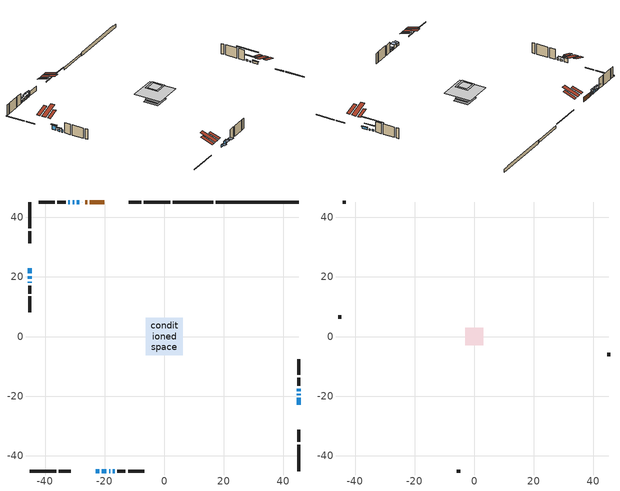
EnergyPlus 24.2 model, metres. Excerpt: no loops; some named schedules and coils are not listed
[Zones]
conditioned space
 floor adiabatic (Floor3 construction): -2.46,-2.46 -2.46,2.46 2.46,2.46 2.46,-2.46 z0.66
 floor adiabatic (AdiabaticFloorConstruction): -6.27,-6.27 -6.27,6.27 6.27,6.27 6.27,-6.27 z3.1
 floor foundation (Slab1 construction): -3.5,-3.46 -3.5,3.46 3.5,3.46 3.5,-3.46 z-1.04
 floor foundation (Slab2 construction): -2.46,-2.46 -2.46,2.46 2.46,2.46 2.46,-2.46 z-0.65
 floor foundation (Slab3 construction): -3,-3 -3,3 3,3 3,-3 z0
 wall outside (RimJoist1 construction): 2.01,45.21 -6.82,45.21 / -45.21,-45.21 -36.39,-45.21 / -45.21,45.21 -45.21,36.39 / 45.21,-45.21 45.21,-36.39 z0.66:0.96
 wall outside (RimJoist2 construction): -7.75,45.21 -11.85,45.21 / -35.46,-45.21 -31.35,-45.21 / -45.21,35.46 -45.21,31.35 / 45.21,-35.46 45.21,-31.35 z0.66:0.96
 wall outside (AdiabaticWallConstruction 1): -20.19,45.21 -25.01,45.21 / -25.93,45.21 -26.58,45.21 z0.66:2.69
 wall outside (AdiabaticWallConstruction): 45.21,-23.01 45.21,-20.62 / -45.21,20.33 -45.21,19.37 z0.66:1.52; -27.51,45.21 -27.64,45.21 z0.66:2.13; -28.56,45.21 -29.33,45.21 z0.66:2.19; -23.01,-45.21 -21.87,-45.21 z0.66:1.68; -20.94,-45.21 -19.49,-45.21 z0.66:2.34; 45.21,-19.7 45.21,-19.26 z0.66:1.2; -45.21,23.01 -45.21,21.26 z0.66:2.64; 45.21,-18.34 45.21,-17.52 z0.66:1.37; -30.26,45.21 -30.79,45.21 / -18.57,-45.21 -18.17,-45.21 / -45.21,18.44 -45.21,18.05 z0.66:1.88; -17.25,-45.21 -16.71,-45.21 / -31.72,45.21 -32.25,45.21 z0.66:1.55
 wall outside (Wall1 construction): -33.18,45.21 -35.92,45.21 / -15.78,-45.21 -13.05,-45.21 / -45.21,17.12 -45.21,14.39 / 45.21,-16.59 45.21,-13.86 z0.66:5.54
 wall outside (Wall2 construction): -36.85,45.21 -42.2,45.21 / -12.12,-45.21 -6.77,-45.21 / -45.21,13.46 -45.21,8.11 / 45.21,-12.93 45.21,-7.58 z0.66:5.54
 wall foundation (FoundationWall1 construction): 17.37,45.21,-1.04 17.37,45.21,0.66 42.43,45.21,0.66 42.43,45.21,0.45 45.21,45.21,0.45 45.21,45.21,-1.04
 wall foundation (FoundationWall2 construction): 16.44,45.21 2.93,45.21 z-0.65:0.43
 window (WindowConstruction): 45.21,-23.01 45.21,-20.62 z0.66:1.52
 window (WindowConstruction 3): -27.51,45.21 -27.64,45.21 z0.66:2.13
 window (WindowConstruction 4): -28.57,45.21 -29.33,45.21 z0.66:2.18
 window (WindowConstruction 5): -23.01,-45.21 -21.87,-45.21 z0.66:1.67
 window (WindowConstruction 6): -20.94,-45.21 -19.49,-45.21 z0.66:2.34
 window (WindowConstruction 7): 45.21,-19.69 45.21,-19.26 z0.66:1.19
 window (WindowConstruction 8): -45.21,23.01 -45.21,21.26 z0.66:2.64
 window (WindowConstruction 13): 45.21,-18.33 45.21,-17.52 z0.66:1.37
 window (WindowConstruction 1): -45.21,20.33 -45.21,19.37 z0.66:1.52
 window (WindowConstruction 9): -30.26,45.21 -30.79,45.21 z0.66:1.88
 window (WindowConstruction 10): -18.56,-45.21 -18.17,-45.21 z0.66:1.88
 window (WindowConstruction 11): -17.25,-45.21 -16.71,-45.21 z0.66:1.55
 window (WindowConstruction 12): -45.21,18.44 -45.21,18.05 z0.66:1.88
 window (WindowConstruction 2): -31.72,45.21 -32.25,45.21 z0.66:1.55
 door (Door): -20.19,45.21 -25.01,45.21 z0.66:2.69
 door (Door 1): -25.93,45.21 -26.58,45.21 z0.66:2.69
 ceiling adiabatic (AdiabaticFloorConstruction): 6.27,-6.27 6.27,6.27 -6.27,6.27 -6.27,-6.27 z3.1
 roof outside (Roof1 construction): -14.24,45.21,5.54 -14.24,39.68,7.38 -12.78,39.68,7.38 -12.78,45.21,5.54; -28.96,-45.21,5.54 -28.96,-39.68,7.38 -30.42,-39.68,7.38 -30.42,-45.21,5.54; -45.21,28.96,5.54 -39.68,28.96,7.38 -39.68,30.42,7.38 -45.21,30.42,5.54; 45.21,-28.96,5.54 39.68,-28.96,7.38 39.68,-30.42,7.38 45.21,-30.42,5.54
 roof outside (Roof4 construction): -19.26,45.21,5.54 -19.26,40.51,7.1 -18.02,40.51,7.1 -18.02,45.21,5.54; -23.94,-45.21,5.54 -23.94,-40.51,7.1 -25.18,-40.51,7.1 -25.18,-45.21,5.54; -45.21,23.94,5.54 -40.51,23.94,7.1 -40.51,25.18,7.1 -45.21,25.18,5.54; 45.21,-23.94,5.54 40.51,-23.94,7.1 40.51,-25.18,7.1 45.21,-25.18,5.54
attic - vented
 floor to conditioned space (Floor1 construction Reversed): -2.25,-2.25 -2.25,2.25 2.25,2.25 2.25,-2.25 z5.54
 floor to conditioned space (Floor2 construction Reversed): -3,-3 -3,3 3,3 3,-3 z5.54
 wall outside (Wall3 construction): -43.13,45.21 -44.28,45.21 / -5.84,-45.21 -4.68,-45.21 / -45.21,7.18 -45.21,6.02 / 45.21,-6.65 45.21,-5.49 z0.66:5.54
 roof outside (Roof2 construction): -17.09,45.21,5.54 -17.09,37.9,7.97 -15.17,37.9,7.97 -15.17,45.21,5.54; -26.11,-45.21,5.54 -26.11,-37.9,7.97 -28.04,-37.9,7.97 -28.04,-45.21,5.54; -45.21,26.11,5.54 -37.9,26.11,7.97 -37.9,28.04,7.97 -45.21,28.04,5.54; 45.21,-26.11,5.54 37.9,-26.11,7.97 37.9,-28.04,7.97 45.21,-28.04,5.54
shading: 45.21,-20.42 45.21,-23.21 45.62,-23.21 45.62,-20.42 z1.72; -28.95,45.21 -26.2,45.21 -26.2,45.62 -28.95,45.62 z3.44; -30.64,45.21 -27.26,45.21 -27.26,45.62 -30.64,45.62 z3.49; -21.57,-45.21 -23.31,-45.21 -23.31,-47.04 -21.57,-47.04 z1.97; -19.19,-45.21 -21.24,-45.21 -21.24,-47.04 -19.19,-47.04 z2.64; 45.21,-17.04 45.21,-21.91 45.62,-21.91 45.62,-17.04 z3.41; -45.21,20.65 -45.21,23.62 -45.62,23.62 -45.62,20.65 z3.25; 45.21,-12.6 45.21,-23.25 45.62,-23.25 45.62,-12.6 z6.29; -45.21,18.46 -45.21,21.24 -45.62,21.24 -45.62,18.46 z2.43; -16.1,-45.21 -17.85,-45.21 -17.85,-47.04 -16.1,-47.04 z2.16; -33.56,45.21 -30.41,45.21 -30.41,45.62 -33.56,45.62 z2.86
[Building]
Building 1: Terrain=Suburbs
[Site:Location]
Quebec Intl AP_QC: Latitude {deg}=46.8; Longitude {deg}=-71.38; Time Zone {hr}=-5; Elevation {m}=74; Keep Site Location Information=Yes
[Site:GroundTemperature:Shallow]
0.0108218, -2.24938, -2.43038, -1.3578, 2.94801, 7.23376, 10.9493, 13.303, 13.5029, 11.5886, 7.96783, 3.81355
[Site:WaterMainsTemperature]
Calculation Method=Schedule; Temperature Schedule=mains temperature schedule
[Material] Roughness=Rough; Thermal Absorptance=0.9
Name | Thickness {m} | Conductivity {W/m-K} | Density {kg/m3} | Specific Heat {J/kg-K} | Solar Absorptance | Visible Absorptance
asphalt or fiberglass shingles | 0.00635 | 0.162714 | 1121.4 | 1465.45 | 0.4 | 0.4
ceiling loosefill ins | 0.0846667 | 0.0480833 | 16.02 | 1046.75 | 0.7 | 0.7
ceiling stud and cavity | 0.1397 | 0.0771013 | 65.682 | 1177.47 | 0.7 | 0.7
ceiling stud and cavity 1 | 0.1397 | 0.0774022 | 65.682 | 1177.47 | 0.7 | 0.7
concrete 4.0 in. | 0.1016 | 1.803125 | 2242.8 | 837.4 | 0.7 | 0.7
concrete 8.0 in. | 0.2032 | 1.803125 | 2242.8 | 837.4 | 0.7 | 0.7
door material | 0.04445 | 0.0451087 | 512.64 | 1214.23 | 0.7 | 0.7
door material 1 | 0.04445 | 0.188738 | 512.64 | 1214.23 | 0.7 | 0.7
exterior vertical ins | 0.00202936 | 0.029427 | 32.04 | 1214.23 | 0.7 | 0.7
exterior vertical ins 1 | 0.00487089 | 0.029427 | 32.04 | 1214.23 | 0.7 | 0.7
floor covering | 0.0127 | 9.015625 | 54.468 | 1339.84 | 0.6 | 0.6
floor covering 1 | 0.0127 | 0.0433444 | 54.468 | 1339.84 | 0.6 | 0.6
floor rigid ins; wall rigid ins | 0.512978 | 0.029427 | 32.04 | 1214.23 | 0.7 | 0.7
floor stud and cavity | 0.0889 | 0.621767 | 50.32683 | 1063.81 | 0.7 | 0.7
floor stud and cavity 1 | 0.1397 | 1.75129 | 37.0049 | 1207.88 | 0.7 | 0.7
furniture material conditioned space 1 | 0.1524 | 0.115458 | 640.8 | 1214.23 | 0.6 | 0.6
gypsum board | 0.0127 | 0.160291 | 801 | 837.4 | 0.6 | 0.6
gypsum board 1 | 0.00254 | 0.160291 | 801 | 837.4 | 0.6 | 0.6
gypsum board 2 | 0.0127 | 0.160291 | 801 | 837.4 | 0.7 | 0.7
osb sheathing 0.75 in. | 0.01905 | 0.115458 | 512.64 | 1214.23 | 0.7 | 0.7
osb sheathing 2.0 in. | 0.0508 | 0.115458 | 512.64 | 1214.23 | 0.7 | 0.7
rim joist stud and cavity | 0.0508 | 0.0451784 | 125.044 | 1163.47 | 0.6 | 0.6
rim joist stud and cavity 1 | 0.0508 | 0.0674728 | 125.044 | 1163.47 | 0.6 | 0.6
roof rigid ins | 0.051816 | 0.029427 | 32.04 | 1214.23 | 0.7 | 0.7
roof stud and cavity | 0.2032 | 0.163275 | 78.34581 | 1123.46 | 0.7 | 0.7
roof stud and cavity 1 | 0.2032 | 0.201825 | 78.34581 | 1123.46 | 0.7 | 0.7
wall stud and cavity | 0.0889 | 0.197822 | 50.32683 | 1063.81 | 0.7 | 0.7
wall stud and cavity 1 | 0.0889 | 0.200175 | 50.32683 | 1063.81 | 0.7 | 0.7
wall stud and cavity 2 | 0.0889 | 6.1454 | 50.32683 | 1063.81 | 0.6 | 0.6
wall stud and cavity 3 | 0.0889 | 0.380278 | 52.3479 | 1209.89 | 0.7 | 0.7
wall stud and cavity 4 | 0.0889 | 0.391764 | 83.0341 | 1211.67 | 0.7 | 0.7
wood siding | 0.00254 | 0.102417 | 544.68 | 1172.36 | 0.4 | 0.4
wood siding 1; wood siding 2; wood siding 3 | 0.0254 | 0.102417 | 544.68 | 1172.36 | 0.7 | 0.7
[WindowMaterial:SimpleGlazingSystem]
Name | U-Factor {W/m2-K} | Solar Heat Gain Coefficient
WindowMaterial | 3.000823 | 0.53
WindowMaterial 1 | 3.308 | 0.47
WindowMaterial 10 | 5.40489 | 0.57
WindowMaterial 2 | 2.992306 | 0.59
WindowMaterial 3 | 3.006501 | 0.28
WindowMaterial 4 | 2.958238 | 0.57
WindowMaterial 5 | 2.93212 | 0.65
WindowMaterial 6 | 2.91963 | 0.69
WindowMaterial 7 | 2.728279 | 0.53
WindowMaterial 8 | 2.98038 | 0.59
WindowMaterial 9 | 2.98152 | 0.61
[Construction]
AdiabaticFloorConstruction: floor stud and cavity 1, floor rigid ins, osb sheathing 0.75 in., floor covering 1
AdiabaticWallConstruction: wood siding 2, wall rigid ins, wall stud and cavity 3, gypsum board
AdiabaticWallConstruction 1: wood siding 3, wall rigid ins, wall stud and cavity 3, gypsum board
Door: door material
Door 1: door material 1
Floor1 construction Reversed: gypsum board, ceiling stud and cavity, ceiling loosefill ins
Floor2 construction Reversed: gypsum board, ceiling stud and cavity 1, ceiling loosefill ins
Floor3 construction: floor stud and cavity, floor covering
FoundationWall1 construction: concrete 8.0 in.
FoundationWall2 construction: concrete 8.0 in., gypsum board 2
furniture construction conditioned space 1: furniture material conditioned space 1
PartitionWallConstruction: gypsum board, wall stud and cavity 4, gypsum board
RimJoist1 construction: wood siding 1, osb sheathing 2.0 in., rim joist stud and cavity
RimJoist2 construction: wood siding 1, osb sheathing 2.0 in., rim joist stud and cavity 1
Roof1 construction: asphalt or fiberglass shingles, osb sheathing 0.75 in., roof stud and cavity, gypsum board
Roof2 construction: asphalt or fiberglass shingles
Roof4 construction: asphalt or fiberglass shingles, roof rigid ins, osb sheathing 0.75 in., roof stud and cavity 1, gypsum board
Slab1 construction; Slab2 construction; Slab3 construction: concrete 4.0 in.
Wall1 construction: wood siding, wall stud and cavity, gypsum board 1
Wall2 construction: wood siding, wall stud and cavity 1, gypsum board 1
Wall3 construction: wood siding, wall stud and cavity 2
WindowConstruction: WindowMaterial
WindowConstruction 1: WindowMaterial 1
WindowConstruction 10; WindowConstruction 11; WindowConstruction 12; WindowConstruction 2: WindowMaterial 2
WindowConstruction 13: WindowMaterial 10
WindowConstruction 3: WindowMaterial 3
WindowConstruction 4: WindowMaterial 4
WindowConstruction 5: WindowMaterial 5
WindowConstruction 6: WindowMaterial 6
WindowConstruction 7: WindowMaterial 7
WindowConstruction 8: WindowMaterial 8
WindowConstruction 9: WindowMaterial 9
[Zone] Multiplier=1; Part of Total Floor Area=Yes
Name | Volume {m3}
attic - vented | 22.2763
conditioned space | 516.6
[Space]
Name | Zone | Volume {m3}
attic - vented 1 | attic - vented | 22.2763
conditioned space 1 | conditioned space | 516.6
[ZoneInfiltration:EffectiveLeakageArea]
infil attic - vented 1: Zone or Space=attic - vented 1; Schedule=Always On Discrete; Effective Air Leakage Area {cm2}=2079.51; Stack Coefficient=0.000508556; Wind Coefficient=1.52366e-05
[ZoneMixing]
whole house fan mix: Zone or Space=attic - vented; Schedule=Always On Continuous; Design Flow Rate Calculation Method=Flow/Zone; Design Flow Rate {m3/s}=0; Source Zone or Space=conditioned space
[SurfaceProperty:ExposedFoundationPerimeter] Exposed Perimeter Calculation Method=TotalExposedPerimeter
Name | Total Exposed Perimeter {m}
Slab1 | 27.84
Slab2 | 13.506
Slab3 | 12.021
[InternalMass] Zone or ZoneList=conditioned space; Space or SpaceList=conditioned space 1
Name | Construction | Surface Area {m2}
furniture mass conditioned space 1 | furniture construction conditioned space 1 | 116.008
partition wall mass | PartitionWallConstruction | 265.8
[Lights]
interior lighting: Zone or ZoneList or Space or SpaceList=conditioned space 1; Schedule=interior lighting schedule; Design Level Calculation Method=LightingLevel; Lighting Level {W}=343.2; Return Air Fraction=0; Fraction Radiant=0.6; Fraction Visible=0.2; Fraction Replaceable=1
[People]
occupants: Zone or ZoneList or Space or SpaceList=conditioned space 1; Number of People Schedule=occupants schedule; Number of People Calculation Method=People; Number of People=3; Fraction Radiant=0.314171; Sensible Heat Fraction=0.56303; Activity Level Schedule=occupants activity schedule; Carbon Dioxide Generation Rate {m3/s-W}=0; Enable ASHRAE 55 Comfort Warnings=No; Mean Radiant Temperature Calculation Type=EnclosureAveraged
[ElectricEquipment] Zone or ZoneList or Space or SpaceList=conditioned space 1; Design Level Calculation Method=EquipmentLevel
Name | Schedule | Design Level {W} | Fraction Latent | Fraction Radiant | Fraction Lost
clothes dryer | clothes dryer schedule | 140.772 | 0.015 | 0.081 | 0.85
clothes washer | clothes washer schedule | 32.1985 | 0.03 | 0.162 | 0.7
cooking range | cooking range schedule | 215.147 | 0.08 | 0.432 | 0.2
dishwasher | dishwasher schedule | 66.8632 | 0.3 | 0.18 | 0.4
fridge | fridge schedule | 72.9452 | 0 | 0.6 | 0
mech vent house fan | mech vent house fan schedule | 0 | 0 | 0 | 1
mech vent house fan cfis | mech vent house fan cfis schedule | 0 | 0 | 0 | 0
mech vent range fan 0 | mech vent range fan 0 schedule | 57 | 0 | 0 | 1
misc plug loads | misc plug loads schedule | 494.7 | 0.045 | 0.513 | 0.1
whole house fan | Always On Discrete | 0 | 0 | 0 | 1
[OtherEquipment] Zone or ZoneList or Space or SpaceList=conditioned space 1; Design Level Calculation Method=EquipmentLevel
Name | Fuel Type | Schedule | Design Level {W} | Fraction Latent | Fraction Radiant | Fraction Lost
clothes dryer 1 | Electricity | clothes dryer schedule | 0 | 0.015 | 0.081 | 0.85
cooking range 1 | Electricity | cooking range schedule | 0 | 0.08 | 0.432 | 0.2
general water use latent | None | general water use schedule | 62.594 | 1 | 0 | 0
general water use sensible | None | general water use schedule | -61.6891 | 0 | 0.6 | 0
mech vent house fan latent load | None | Always On Discrete | 0 | 1 | 0 | 0
mech vent house fan sensible load | None | Always On Discrete | 0 | 0 | 0 | 0
water heater energy adjustment1 | Electricity | Always On Discrete | 0.01 | 0 | 0 | 1
[ZoneInfiltration:DesignFlowRate] Zone or ZoneList or Space or SpaceList=conditioned space 1; Schedule=Always On Discrete; Design Flow Rate Calculation Method=Flow/Zone; Design Flow Rate {m3/s}=0
infil flow; natural vent flow; whole house fan flow
[ZoneControl:Thermostat]
conditioned space Thermostat: Zone or ZoneList=conditioned space; Control Type Schedule=conditioned space Thermostat Schedule; Control 1=conditioned space temperature setpoint; Temperature Difference Between Cutout And Setpoint {deltaC}=0
[ThermostatSetpoint:DualSetpoint]
conditioned space temperature setpoint: Heating Setpoint Temperature Schedule=heating setpoint; Cooling Setpoint Temperature Schedule=cooling setpoint
[AirLoopHVAC:UnitarySystem]
unit heater unitary system: Control Type=Load; Controlling Zone or Thermostat Location=conditioned space; Dehumidification Control Type=None; Availability Schedule=Always On Discrete; Supply Fan=unit heater supply fan; Fan Placement=BlowThrough; Supply Air Fan Operating Mode Schedule=unit heater auto fan schedule; Heating Coil=unit heater htg coil; DX Heating Coil Sizing Ratio=1; Use DOAS DX Cooling Coil=No; Minimum Supply Air Temperature {C}=2; Latent Load Control=SensibleOnlyLoadControl; Cooling Supply Air Flow Rate Method=None; Heating Supply Air Flow Rate Method=SupplyAirFlowRate; Heating Supply Air Flow Rate {m3/s}=1.48003; No Load Supply Air Flow Rate Method=SupplyAirFlowRate; No Load Supply Air Flow Rate {m3/s}=0; No Load Supply Air Flow Rate Control Set To Low Speed=Yes; Maximum Supply Air Temperature {C}=48.8889; Maximum Outdoor Dry-Bulb Temperature for Supplemental Heater Operation {C}=21; Ancillary On-Cycle Electric Power {W}=0; Ancillary Off-Cycle Electric Power {W}=0
[Zone equipment]
conditioned space: unit heater unitary system, electric baseboard
[Foundation:Kiva] Initial Indoor Air Temperature {C}=18; Wall Depth Below Slab {m}=0.2032
Name | Wall Height Above Grade {m} | Custom Block Material Name 1 | Custom Block Depth 1 {m} | Custom Block X Position 1 {m} | Custom Block Z Position 1 {m}
Foundation Kiva 1 | 0.659983 | exterior vertical ins | 1.69999 | 0.2032 | 0
Foundation Kiva 2 | 0.430012 | exterior vertical ins 1 | 1.08 | 0.2159 | 0
Foundation Kiva 3 | 0.1016
[Foundation:Kiva:Settings]
Soil Conductivity {W/m-K}=0.849921; Soil Density {kg/m3}=1842.3; Soil Specific Heat {J/kg-K}=418.7; Ground Solar Absorptivity=0.9; Ground Thermal Absorptivity=0.9; Ground Surface Roughness {m}=0.03; Far-Field Width {m}=40; Deep-Ground Boundary Condition=ZeroFlux; Deep-Ground Depth {m}=40; Minimum Cell Dimension {m}=0.2; Maximum Cell Growth Coefficient=3; Simulation Timestep=Timestep
[Exterior:Lights]
exterior lighting: Schedule=exterior lighting schedule; Design Level {W}=75.6
[EnergyManagementSystem:Sensor] Output:Variable or Output:Meter Index Key=conditioned space
Name | Output:Variable or Output:Meter
conditioned_space_clg_unmet_s | Zone Cooling Setpoint Not Met Time
conditioned_space_htg_unmet_s | Zone Heating Setpoint Not Met Time
fridge_tin_s; tin_s; tin_s_1 | Zone Mean Air Temperature
tout_s | Zone Outdoor Air Drybulb Temperature
win_s | Zone Air Humidity Ratio
[Schedule:Constant]
Name | Hourly Value
Always On Continuous; mech vent house fan schedule; mech vent house fan cfis schedule; Always On Discrete | 1
occupants activity schedule | 117.228
fridge schedule; unit heater auto fan schedule | 0
[Schedule:Week:Daily]
interior lighting schedule Week Rule - Jan1-Jan27: interior lighting schedule day, interior lighting schedule day, interior lighting schedule day, interior lighting schedule day, interior lighting schedule day, interior lighting schedule day, interior lighting schedule day, interior lighting schedule default day, interior lighting schedule default day, interior lighting schedule default day, interior lighting schedule default day, interior lighting schedule default day
interior lighting schedule Week Rule - Jan28-Feb3: interior lighting schedule day, interior lighting schedule day, interior lighting schedule day, interior lighting schedule day, interior lighting schedule day 1, interior lighting schedule day 1, interior lighting schedule day 1, interior lighting schedule default day, interior lighting schedule default day, interior lighting schedule default day, interior lighting schedule default day, interior lighting schedule default day
interior lighting schedule Week Rule - Feb4-Feb24: interior lighting schedule day 1, interior lighting schedule day 1, interior lighting schedule day 1, interior lighting schedule day 1, interior lighting schedule day 1, interior lighting schedule day 1, interior lighting schedule day 1, interior lighting schedule default day, interior lighting schedule default day, interior lighting schedule default day, interior lighting schedule default day, interior lighting schedule default day
interior lighting schedule Week Rule - Feb25-Mar3: interior lighting schedule day 1, interior lighting schedule day 1, interior lighting schedule day 1, interior lighting schedule day 1, interior lighting schedule day 2, interior lighting schedule day 2, interior lighting schedule day 2, interior lighting schedule default day, interior lighting schedule default day, interior lighting schedule default day, interior lighting schedule default day, interior lighting schedule default day
interior lighting schedule Week Rule - Mar4-Mar31: interior lighting schedule day 2, interior lighting schedule day 2, interior lighting schedule day 2, interior lighting schedule day 2, interior lighting schedule day 2, interior lighting schedule day 2, interior lighting schedule day 2, interior lighting schedule default day, interior lighting schedule default day, interior lighting schedule default day, interior lighting schedule default day, interior lighting schedule default day
interior lighting schedule Week Rule - Apr1-Apr28: interior lighting schedule day 3, interior lighting schedule day 3, interior lighting schedule day 3, interior lighting schedule day 3, interior lighting schedule day 3, interior lighting schedule day 3, interior lighting schedule day 3, interior lighting schedule default day, interior lighting schedule default day, interior lighting schedule default day, interior lighting schedule default day, interior lighting schedule default day
interior lighting schedule Week Rule - Apr29-May5: interior lighting schedule day 3, interior lighting schedule day 3, interior lighting schedule day 4, interior lighting schedule day 4, interior lighting schedule day 4, interior lighting schedule day 4, interior lighting schedule day 4, interior lighting schedule default day, interior lighting schedule default day, interior lighting schedule default day, interior lighting schedule default day, interior lighting schedule default day
interior lighting schedule Week Rule - May6-May26: interior lighting schedule day 4, interior lighting schedule day 4, interior lighting schedule day 4, interior lighting schedule day 4, interior lighting schedule day 4, interior lighting schedule day 4, interior lighting schedule day 4, interior lighting schedule default day, interior lighting schedule default day, interior lighting schedule default day, interior lighting schedule default day, interior lighting schedule default day
interior lighting schedule Week Rule - May27-Jun2: interior lighting schedule day 4, interior lighting schedule day 4, interior lighting schedule day 4, interior lighting schedule day 4, interior lighting schedule day 4, interior lighting schedule day 5, interior lighting schedule day 5, interior lighting schedule default day, interior lighting schedule default day, interior lighting schedule default day, interior lighting schedule default day, interior lighting schedule default day
interior lighting schedule Week Rule - Jun3-Jun30: interior lighting schedule day 5, interior lighting schedule day 5, interior lighting schedule day 5, interior lighting schedule day 5, interior lighting schedule day 5, interior lighting schedule day 5, interior lighting schedule day 5, interior lighting schedule default day, interior lighting schedule default day, interior lighting schedule default day, interior lighting schedule default day, interior lighting schedule default day
interior lighting schedule Week Rule - Jul1-Jul28: interior lighting schedule day 6, interior lighting schedule day 6, interior lighting schedule day 6, interior lighting schedule day 6, interior lighting schedule day 6, interior lighting schedule day 6, interior lighting schedule day 6, interior lighting schedule default day, interior lighting schedule default day, interior lighting schedule default day, interior lighting schedule default day, interior lighting schedule default day
interior lighting schedule Week Rule - Jul29-Aug4: interior lighting schedule day 6, interior lighting schedule day 6, interior lighting schedule day 6, interior lighting schedule day 7, interior lighting schedule day 7, interior lighting schedule day 7, interior lighting schedule day 7, interior lighting schedule default day, interior lighting schedule default day, interior lighting schedule default day, interior lighting schedule default day, interior lighting schedule default day
interior lighting schedule Week Rule - Aug5-Aug25: interior lighting schedule day 7, interior lighting schedule day 7, interior lighting schedule day 7, interior lighting schedule day 7, interior lighting schedule day 7, interior lighting schedule day 7, interior lighting schedule day 7, interior lighting schedule default day, interior lighting schedule default day, interior lighting schedule default day, interior lighting schedule default day, interior lighting schedule default day
interior lighting schedule Week Rule - Aug26-Sep1: interior lighting schedule day 7, interior lighting schedule day 7, interior lighting schedule day 7, interior lighting schedule day 7, interior lighting schedule day 7, interior lighting schedule day 7, interior lighting schedule day 8, interior lighting schedule default day, interior lighting schedule default day, interior lighting schedule default day, interior lighting schedule default day, interior lighting schedule default day
interior lighting schedule Week Rule - Sep2-Sep29: interior lighting schedule day 8, interior lighting schedule day 8, interior lighting schedule day 8, interior lighting schedule day 8, interior lighting schedule day 8, interior lighting schedule day 8, interior lighting schedule day 8, interior lighting schedule default day, interior lighting schedule default day, interior lighting schedule default day, interior lighting schedule default day, interior lighting schedule default day
interior lighting schedule Week Rule - Sep30-Oct6: interior lighting schedule day 8, interior lighting schedule day 9, interior lighting schedule day 9, interior lighting schedule day 9, interior lighting schedule day 9, interior lighting schedule day 9, interior lighting schedule day 9, interior lighting schedule default day, interior lighting schedule default day, interior lighting schedule default day, interior lighting schedule default day, interior lighting schedule default day
interior lighting schedule Week Rule - Oct7-Oct27: interior lighting schedule day 9, interior lighting schedule day 9, interior lighting schedule day 9, interior lighting schedule day 9, interior lighting schedule day 9, interior lighting schedule day 9, interior lighting schedule day 9, interior lighting schedule default day, interior lighting schedule default day, interior lighting schedule default day, interior lighting schedule default day, interior lighting schedule default day
interior lighting schedule Week Rule - Oct28-Nov3: interior lighting schedule day 9, interior lighting schedule day 9, interior lighting schedule day 9, interior lighting schedule day 9, interior lighting schedule day 10, interior lighting schedule day 10, interior lighting schedule day 10, interior lighting schedule default day, interior lighting schedule default day, interior lighting schedule default day, interior lighting schedule default day, interior lighting schedule default day
interior lighting schedule Week Rule - Nov4-Nov24: interior lighting schedule day 10, interior lighting schedule day 10, interior lighting schedule day 10, interior lighting schedule day 10, interior lighting schedule day 10, interior lighting schedule day 10, interior lighting schedule day 10, interior lighting schedule default day, interior lighting schedule default day, interior lighting schedule default day, interior lighting schedule default day, interior lighting schedule default day
interior lighting schedule Week Rule - Nov25-Dec1: interior lighting schedule day 10, interior lighting schedule day 10, interior lighting schedule day 10, interior lighting schedule day 10, interior lighting schedule day 10, interior lighting schedule day 10, interior lighting schedule day 11, interior lighting schedule default day, interior lighting schedule default day, interior lighting schedule default day, interior lighting schedule default day, interior lighting schedule default day
interior lighting schedule Week Rule - Dec2-Dec31: interior lighting schedule day 11, interior lighting schedule day 11, interior lighting schedule day 11, interior lighting schedule day 11, interior lighting schedule day 11, interior lighting schedule day 11, interior lighting schedule day 11, interior lighting schedule default day, interior lighting schedule default day, interior lighting schedule default day, interior lighting schedule default day, interior lighting schedule default day
occupants schedule Week Rule - Jan1-Dec31: occupants schedule day, occupants schedule day, occupants schedule day, occupants schedule day, occupants schedule day, occupants schedule day, occupants schedule day, occupants schedule default day, occupants schedule default day, occupants schedule default day, occupants schedule default day, occupants schedule default day
clothes dryer schedule Week Rule - Jan1-Dec31: clothes dryer schedule day, clothes dryer schedule day, clothes dryer schedule day, clothes dryer schedule day, clothes dryer schedule day, clothes dryer schedule day, clothes dryer schedule day, clothes dryer schedule default day, clothes dryer schedule default day, clothes dryer schedule default day, clothes dryer schedule default day, clothes dryer schedule default day
clothes washer schedule Week Rule - Jan1-Dec31: clothes washer schedule day, clothes washer schedule day, clothes washer schedule day, clothes washer schedule day, clothes washer schedule day, clothes washer schedule day, clothes washer schedule day, clothes washer schedule default day, clothes washer schedule default day, clothes washer schedule default day, clothes washer schedule default day, clothes washer schedule default day
cooking range schedule Week Rule - Jan1-Dec31: cooking range schedule day, cooking range schedule day, cooking range schedule day, cooking range schedule day, cooking range schedule day, cooking range schedule day, cooking range schedule day, cooking range schedule default day, cooking range schedule default day, cooking range schedule default day, cooking range schedule default day, cooking range schedule default day
dishwasher schedule Week Rule - Jan1-Dec31: dishwasher schedule day, dishwasher schedule day, dishwasher schedule day, dishwasher schedule day, dishwasher schedule day, dishwasher schedule day, dishwasher schedule day, dishwasher schedule default day, dishwasher schedule default day, dishwasher schedule default day, dishwasher schedule default day, dishwasher schedule default day
mech vent range fan 0 schedule Week Rule - Jan1-Dec31: mech vent range fan 0 schedule day, mech vent range fan 0 schedule day, mech vent range fan 0 schedule day, mech vent range fan 0 schedule day, mech vent range fan 0 schedule day, mech vent range fan 0 schedule day, mech vent range fan 0 schedule day, mech vent range fan 0 schedule default day, mech vent range fan 0 schedule default day, mech vent range fan 0 schedule default day, mech vent range fan 0 schedule default day, mech vent range fan 0 schedule default day
misc plug loads schedule Week Rule - Jan1-Dec31: misc plug loads schedule day, misc plug loads schedule day, misc plug loads schedule day, misc plug loads schedule day, misc plug loads schedule day, misc plug loads schedule day, misc plug loads schedule day, misc plug loads schedule default day, misc plug loads schedule default day, misc plug loads schedule default day, misc plug loads schedule default day, misc plug loads schedule default day
general water use schedule Week Rule - Jan1-Dec31: general water use schedule day, general water use schedule day, general water use schedule day, general water use schedule day, general water use schedule day, general water use schedule day, general water use schedule day, general water use schedule default day, general water use schedule default day, general water use schedule default day, general water use schedule default day, general water use schedule default day
exterior lighting schedule Week Rule - Jan1-Jan27: exterior lighting schedule day, exterior lighting schedule day, exterior lighting schedule day, exterior lighting schedule day, exterior lighting schedule day, exterior lighting schedule day, exterior lighting schedule day, exterior lighting schedule default day, exterior lighting schedule default day, exterior lighting schedule default day, exterior lighting schedule default day, exterior lighting schedule default day
exterior lighting schedule Week Rule - Jan28-Feb3: exterior lighting schedule day, exterior lighting schedule day, exterior lighting schedule day, exterior lighting schedule day, exterior lighting schedule day 1, exterior lighting schedule day 1, exterior lighting schedule day 1, exterior lighting schedule default day, exterior lighting schedule default day, exterior lighting schedule default day, exterior lighting schedule default day, exterior lighting schedule default day
exterior lighting schedule Week Rule - Feb4-Feb24: exterior lighting schedule day 1, exterior lighting schedule day 1, exterior lighting schedule day 1, exterior lighting schedule day 1, exterior lighting schedule day 1, exterior lighting schedule day 1, exterior lighting schedule day 1, exterior lighting schedule default day, exterior lighting schedule default day, exterior lighting schedule default day, exterior lighting schedule default day, exterior lighting schedule default day
exterior lighting schedule Week Rule - Feb25-Mar3: exterior lighting schedule day 1, exterior lighting schedule day 1, exterior lighting schedule day 1, exterior lighting schedule day 1, exterior lighting schedule day 2, exterior lighting schedule day 2, exterior lighting schedule day 2, exterior lighting schedule default day, exterior lighting schedule default day, exterior lighting schedule default day, exterior lighting schedule default day, exterior lighting schedule default day
exterior lighting schedule Week Rule - Mar4-Mar31: exterior lighting schedule day 2, exterior lighting schedule day 2, exterior lighting schedule day 2, exterior lighting schedule day 2, exterior lighting schedule day 2, exterior lighting schedule day 2, exterior lighting schedule day 2, exterior lighting schedule default day, exterior lighting schedule default day, exterior lighting schedule default day, exterior lighting schedule default day, exterior lighting schedule default day
exterior lighting schedule Week Rule - Apr1-Apr28: exterior lighting schedule day 3, exterior lighting schedule day 3, exterior lighting schedule day 3, exterior lighting schedule day 3, exterior lighting schedule day 3, exterior lighting schedule day 3, exterior lighting schedule day 3, exterior lighting schedule default day, exterior lighting schedule default day, exterior lighting schedule default day, exterior lighting schedule default day, exterior lighting schedule default day
[Schedule:Year]
interior lighting schedule: interior lighting schedule Week Rule - Jan1-Jan27, 1, 1, 1, 27, interior lighting schedule Week Rule - Jan28-Feb3, 1, 28, 2, 3, interior lighting schedule Week Rule - Feb4-Feb24, 2, 4, 2, 24, interior lighting schedule Week Rule - Feb25-Mar3, 2, 25, 3, 3, interior lighting schedule Week Rule - Mar4-Mar31, 3, 4, 3, 31, interior lighting schedule Week Rule - Apr1-Apr28, 4, 1, 4, 28, interior lighting schedule Week Rule - Apr29-May5, 4, 29, 5, 5, interior lighting schedule Week Rule - May6-May26, 5, 6, 5, 26, interior lighting schedule Week Rule - May27-Jun2, 5, 27, 6, 2, interior lighting schedule Week Rule - Jun3-Jun30, 6, 3, 6, 30, interior lighting schedule Week Rule - Jul1-Jul28, 7, 1, 7, 28, interior lighting schedule Week Rule - Jul29-Aug4, 7, 29, 8, 4, interior lighting schedule Week Rule - Aug5-Aug25, 8, 5, 8, 25, interior lighting schedule Week Rule - Aug26-Sep1, 8, 26, 9, 1, interior lighting schedule Week Rule - Sep2-Sep29, 9, 2, 9, 29, interior lighting schedule Week Rule - Sep30-Oct6, 9, 30, 10, 6, interior lighting schedule Week Rule - Oct7-Oct27, 10, 7, 10, 27, interior lighting schedule Week Rule - Oct28-Nov3, 10, 28, 11, 3, interior lighting schedule Week Rule - Nov4-Nov24, 11, 4, 11, 24, interior lighting schedule Week Rule - Nov25-Dec1, 11, 25, 12, 1, interior lighting schedule Week Rule - Dec2-Dec31, 12, 2, 12, 31
occupants schedule: occupants schedule Week Rule - Jan1-Dec31, 1, 1, 12, 31
clothes dryer schedule: clothes dryer schedule Week Rule - Jan1-Dec31, 1, 1, 12, 31
clothes washer schedule: clothes washer schedule Week Rule - Jan1-Dec31, 1, 1, 12, 31
cooking range schedule: cooking range schedule Week Rule - Jan1-Dec31, 1, 1, 12, 31
dishwasher schedule: dishwasher schedule Week Rule - Jan1-Dec31, 1, 1, 12, 31
mech vent range fan 0 schedule: mech vent range fan 0 schedule Week Rule - Jan1-Dec31, 1, 1, 12, 31
misc plug loads schedule: misc plug loads schedule Week Rule - Jan1-Dec31, 1, 1, 12, 31
general water use schedule: general water use schedule Week Rule - Jan1-Dec31, 1, 1, 12, 31
exterior lighting schedule: exterior lighting schedule Week Rule - Jan1-Jan27, 1, 1, 1, 27, exterior lighting schedule Week Rule - Jan28-Feb3, 1, 28, 2, 3, exterior lighting schedule Week Rule - Feb4-Feb24, 2, 4, 2, 24, exterior lighting schedule Week Rule - Feb25-Mar3, 2, 25, 3, 3, exterior lighting schedule Week Rule - Mar4-Mar31, 3, 4, 3, 31, exterior lighting schedule Week Rule - Apr1-Apr28, 4, 1, 4, 28, exterior lighting schedule Week Rule - Apr29-May5, 4, 29, 5, 5, exterior lighting schedule Week Rule - May6-May26, 5, 6, 5, 26, exterior lighting schedule Week Rule - May27-Jun2, 5, 27, 6, 2, exterior lighting schedule Week Rule - Jun3-Jun30, 6, 3, 6, 30, exterior lighting schedule Week Rule - Jul1-Jul28, 7, 1, 7, 28, exterior lighting schedule Week Rule - Jul29-Aug4, 7, 29, 8, 4, exterior lighting schedule Week Rule - Aug5-Aug25, 8, 5, 8, 25, exterior lighting schedule Week Rule - Aug26-Sep1, 8, 26, 9, 1, exterior lighting schedule Week Rule - Sep2-Sep29, 9, 2, 9, 29, exterior lighting schedule Week Rule - Sep30-Oct6, 9, 30, 10, 6, exterior lighting schedule Week Rule - Oct7-Oct27, 10, 7, 10, 27, exterior lighting schedule Week Rule - Oct28-Nov3, 10, 28, 11, 3, exterior lighting schedule Week Rule - Nov4-Nov24, 11, 4, 11, 24, exterior lighting schedule Week Rule - Nov25-Dec1, 11, 25, 12, 1, exterior lighting schedule Week Rule - Dec2-Dec31, 12, 2, 12, 31
[Schedule:Compact]
conditioned space Thermostat Schedule: Through: 12/31, For: AllDays, Until: 24:00, 4
mains temperature schedule: Through: 01/01, For: AllDays, Until: 24:00, 5.175, Through: 01/02, For: AllDays, Until: 24:00, 5.10167, Through: 01/03, For: AllDays, Until: 24:00, 5.02889, Through: 01/04, For: AllDays, Until: 24:00, 4.95778, Through: 01/05, For: AllDays, Until: 24:00, 4.88778, Through: 01/06, For: AllDays, Until: 24:00, 4.81833, Through: 01/07, For: AllDays, Until: 24:00, 4.75056, Through: 01/08, For: AllDays, Until: 24:00, 4.68389, Through: 01/09, For: AllDays, Until: 24:00, 4.61833, Through: 01/10, For: AllDays, Until: 24:00, 4.55389, Through: 01/11, For: AllDays, Until: 24:00, 4.49056, Through: 01/12, For: AllDays, Until: 24:00, 4.42889, Through: 01/13, For: AllDays, Until: 24:00, 4.36778, Through: 01/14, For: AllDays, Until: 24:00, 4.30889, Through: 01/15, For: AllDays, Until: 24:00, 4.25056, Through: 01/16, For: AllDays, Until: 24:00, 4.19389, Through: 01/17, For: AllDays, Until: 24:00, 4.13833, Through: 01/18, For: AllDays, Until: 24:00, 4.08444, Through: 01/19, For: AllDays, Until: 24:00, 4.03167, Through: 01/20, For: AllDays, Until: 24:00, 3.98056, Through: 01/21, For: AllDays, Until: 24:00, 3.93056, Through: 01/22, For: AllDays, Until: 24:00, 3.88222, Through: 01/23, For: AllDays, Until: 24:00, 3.835, Through: 01/24, For: AllDays, Until: 24:00, 3.78944, Through: 01/25, For: AllDays, Until: 24:00, 3.74556, Through: 01/26, For: AllDays, Until: 24:00, 3.70278, Through: 01/27, For: AllDays, Until: 24:00, 3.66167, Through: 01/28, For: AllDays, Until: 24:00, 3.62167, Through: 01/29, For: AllDays, Until: 24:00, 3.58389, Through: 01/30, For: AllDays, Until: 24:00, 3.54722, Through: 01/31, For: AllDays, Until: 24:00, 3.51167, Through: 02/01, For: AllDays, Until: 24:00, 3.47833, Through: 02/02, For: AllDays, Until: 24:00, 3.44611, Through: 02/03, For: AllDays, Until: 24:00, 3.41556, Through: 02/04, For: AllDays, Until: 24:00, 3.38667, Through: 02/05, For: AllDays, Until: 24:00, 3.35944, Through: 02/06, For: AllDays, Until: 24:00, 3.33389, Through: 02/07, For: AllDays, Until: 24:00, 3.30944, Through: 02/08, For: AllDays, Until: 24:00, 3.28667, Through: 02/09, For: AllDays, Until: 24:00, 3.26611, Through: 02/10, For: AllDays, Until: 24:00, 3.24667, Through: 02/11, For: AllDays, Until: 24:00, 3.22889, Through: 02/12, For: AllDays, Until: 24:00, 3.21278, Through: 02/13, For: AllDays, Until: 24:00, 3.19833, Through: 02/14, For: AllDays, Until: 24:00, 3.18556, Through: 02/15, For: AllDays, Until: 24:00, 3.17389, Through: 02/16, For: AllDays, Until: 24:00, 3.16444, Through: 02/17, For: AllDays, Until: 24:00, 3.15667, Through: 02/18, For: AllDays, Until: 24:00, 3.15056, Through: 02/19, For: AllDays, Until: 24:00, 3.14556, Through: 02/20, For: AllDays, Until: 24:00, 3.14278, Through: 02/21, For: AllDays, Until: 24:00, 3.14111, Through: 02/22, For: AllDays, Until: 24:00, 3.14167, Through: 02/23, For: AllDays, Until: 24:00, 3.14333, Through: 02/24, For: AllDays, Until: 24:00, 3.14722, Through: 02/25, For: AllDays, Until: 24:00, 3.15222, Through: 02/26, For: AllDays, Until: 24:00, 3.15944, Through: 02/27, For: AllDays, Until: 24:00, 3.16778, Through: 02/28, For: AllDays, Until: 24:00, 3.17778, Through: 03/01, For: AllDays, Until: 24:00, 3.18944, Through: 03/02, For: AllDays, Until: 24:00, 3.20333, Through: 03/03, For: AllDays, Until: 24:00, 3.21833, Through: 03/04, For: AllDays, Until: 24:00, 3.235, Through: 03/05, For: AllDays, Until: 24:00, 3.25333, Through: 03/06, For: AllDays, Until: 24:00, 3.27333, Through: 03/07, For: AllDays, Until: 24:00, 3.29444, Through: 03/08, For: AllDays, Until: 24:00, 3.31778, Through: 03/09, For: AllDays, Until: 24:00, 3.34222, Through: 03/10, For: AllDays, Until: 24:00, 3.36889, Through: 03/11, For: AllDays, Until: 24:00, 3.39667, Through: 03/12, For: AllDays, Until: 24:00, 3.42611, Through: 03/13, For: AllDays, Until: 24:00, 3.45722, Through: 03/14, For: AllDays, Until: 24:00, 3.49, Through: 03/15, For: AllDays, Until: 24:00, 3.52389, Through: 03/16, For: AllDays, Until: 24:00, 3.55944, Through: 03/17, For: AllDays, Until: 24:00, 3.59667, Through: 03/18, For: AllDays, Until: 24:00, 3.63556, Through: 03/19, For: AllDays, Until: 24:00, 3.67556, Through: 03/20, For: AllDays, Until: 24:00, 3.71722, Through: 03/21, For: AllDays, Until: 24:00, 3.76056, Through: 03/22, For: AllDays, Until: 24:00, 3.80556, Through: 03/23, For: AllDays, Until: 24:00, 3.85111, Through: 03/24, For: AllDays, Until: 24:00, 3.89889, Through: 03/25, For: AllDays, Until: 24:00, 3.94778, Through: 03/26, For: AllDays, Until: 24:00, 3.99833, Through: 03/27, For: AllDays, Until: 24:00, 4.05, Through: 03/28, For: AllDays, Until: 24:00, 4.10333, Through: 03/29, For: AllDays, Until: 24:00, 4.15778, Through: 03/30, For: AllDays, Until: 24:00, 4.21333, Through: 03/31, For: AllDays, Until: 24:00, 4.27056, Through: 04/01, For: AllDays, Until: 24:00, 4.32944, Through: 04/02, For: AllDays, Until: 24:00, 4.38889, Through: 04/03, For: AllDays, Until: 24:00, 4.45, Through: 04/04, For: AllDays, Until: 24:00, 4.51222, Through: 04/05, For: AllDays, Until: 24:00, 4.57611, Through: 04/06, For: AllDays, Until: 24:00, 4.64056, Through: 04/07, For: AllDays, Until: 24:00, 4.70667, Through: 04/08, For: AllDays, Until: 24:00, 4.77389, Through: 04/09, For: AllDays, Until: 24:00, 4.84222, Through: 04/10, For: AllDays, Until: 24:00, 4.91167, Through: 04/11, For: AllDays, Until: 24:00, 4.98278, Through: 04/12, For: AllDays, Until: 24:00, 5.05444, Through: 04/13, For: AllDays, Until: 24:00, 5.12722, Through: 04/14, For: AllDays, Until: 24:00, 5.20111, Through: 04/15, For: AllDays, Until: 24:00, 5.27611, Through: 04/16, For: AllDays, Until: 24:00, 5.35167, Through: 04/17, For: AllDays, Until: 24:00, 5.42889, Through: 04/18, For: AllDays, Until: 24:00, 5.50667, Through: 04/19, For: AllDays, Until: 24:00, 5.58556, Through: 04/20, For: AllDays, Until: 24:00, 5.665, Through: 04/21, For: AllDays, Until: 24:00, 5.74611, Through: 04/22, For: AllDays, Until: 24:00, 5.82722, Through: 04/23, For: AllDays, Until: 24:00, 5.91, Through: 04/24, For: AllDays, Until: 24:00, 5.99278, Through: 04/25, For: AllDays, Until: 24:00, 6.07722, Through: 04/26, For: AllDays, Until: 24:00, 6.16167, Through: 04/27, For: AllDays, Until: 24:00, 6.24722, Through: 04/28, For: AllDays, Until: 24:00, 6.33389, Through: 04/29, For: AllDays, Until: 24:00, 6.42056, Through: 04/30, For: AllDays, Until: 24:00, 6.50833, Through: 05/01, For: AllDays, Until: 24:00, 6.59667, Through: 05/02, For: AllDays, Until: 24:00, 6.68556, Through: 05/03, For: AllDays, Until: 24:00, 6.775, Through: 05/04, For: AllDays, Until: 24:00, 6.86556, Through: 05/05, For: AllDays, Until: 24:00, 6.95611, Through: 05/06, For: AllDays, Until: 24:00, 7.04722, Through: 05/07, For: AllDays, Until: 24:00, 7.13889, Through: 05/08, For: AllDays, Until: 24:00, 7.23111, Through: 05/09, For: AllDays, Until: 24:00, 7.32333, Through: 05/10, For: AllDays, Until: 24:00, 7.41667, Through: 05/11, For: AllDays, Until: 24:00, 7.51, Through: 05/12, For: AllDays, Until: 24:00, 7.60389, Through: 05/13, For: AllDays, Until: 24:00, 7.69778, Through: 05/14, For: AllDays, Until: 24:00, 7.79222, Through: 05/15, For: AllDays, Until: 24:00, 7.88667, Through: 05/16, For: AllDays, Until: 24:00, 7.98167, Through: 05/17, For: AllDays, Until: 24:00, 8.07667, Through: 05/18, For: AllDays, Until: 24:00, 8.17167, Through: 05/19, For: AllDays, Until: 24:00, 8.26722, Through: 05/20, For: AllDays, Until: 24:00, 8.36278, Through: 05/21, For: AllDays, Until: 24:00, 8.45833, Through: 05/22, For: AllDays, Until: 24:00, 8.55444, Through: 05/23, For: AllDays, Until: 24:00, 8.65, Through: 05/24, For: AllDays, Until: 24:00, 8.74611, Through: 05/25, For: AllDays, Until: 24:00, 8.84167, Through: 05/26, For: AllDays, Until: 24:00, 8.93722, Through: 05/27, For: AllDays, Until: 24:00, 9.03333, Through: 05/28, For: AllDays, Until: 24:00, 9.12889, Through: 05/29, For: AllDays, Until: 24:00, 9.22389, Through: 05/30, For: AllDays, Until: 24:00, 9.31944, Through: 05/31, For: AllDays, Until: 24:00, 9.41444, Through: 06/01, For: AllDays, Until: 24:00, 9.50944, Through: 06/02, For: AllDays, Until: 24:00, 9.60389, Through: 06/03, For: AllDays, Until: 24:00, 9.69833, Through: 06/04, For: AllDays, Until: 24:00, 9.79278, Through: 06/05, For: AllDays, Until: 24:00, 9.88667, Through: 06/06, For: AllDays, Until: 24:00, 9.98, Through: 06/07, For: AllDays, Until: 24:00, 10.0728, Through: 06/08, For: AllDays, Until: 24:00, 10.1656, Through: 06/09, For: AllDays, Until: 24:00, 10.2578, Through: 06/10, For: AllDays, Until: 24:00, 10.3494, Through: 06/11, For: AllDays, Until: 24:00, 10.4411, Through: 06/12, For: AllDays, Until: 24:00, 10.5317, Through: 06/13, For: AllDays, Until: 24:00, 10.6222, Through: 06/14, For: AllDays, Until: 24:00, 10.7117, Through: 06/15, For: AllDays, Until: 24:00, 10.8006, Through: 06/16, For: AllDays, Until: 24:00, 10.8889, Through: 06/17, For: AllDays, Until: 24:00, 10.9772, Through: 06/18, For: AllDays, Until: 24:00, 11.0639, Through: 06/19, For: AllDays, Until: 24:00, 11.1506, Through: 06/20, For: AllDays, Until: 24:00, 11.2361, Through: 06/21, For: AllDays, Until: 24:00, 11.3211, Through: 06/22, For: AllDays, Until: 24:00, 11.4056, Through: 06/23, For: AllDays, Until: 24:00, 11.4889, Through: 06/24, For: AllDays, Until: 24:00, 11.5711, Through: 06/25, For: AllDays, Until: 24:00, 11.6533, Through: 06/26, For: AllDays, Until: 24:00, 11.7339, Through: 06/27, For: AllDays, Until: 24:00, 11.8139, Through: 06/28, For: AllDays, Until: 24:00, 11.8928, Through: 06/29, For: AllDays, Until: 24:00, 11.9711, Through: 06/30, For: AllDays, Until: 24:00, 12.0483, Through: 07/01, For: AllDays, Until: 24:00, 12.1244, Through: 07/02, For: AllDays, Until: 24:00, 12.1994, Through: 07/03, For: AllDays, Until: 24:00, 12.2733, Through: 07/04, For: AllDays, Until: 24:00, 12.3467, Through: 07/05, For: AllDays, Until: 24:00, 12.4183, Through: 07/06, For: AllDays, Until: 24:00, 12.4894, Through: 07/07, For: AllDays, Until: 24:00, 12.5589, Through: 07/08, For: AllDays, Until: 24:00, 12.6278, Through: 07/09, For: AllDays, Until: 24:00, 12.695, Through: 07/10, For: AllDays, Until: 24:00, 12.7617, Through: 07/11, For: AllDays, Until: 24:00, 12.8267, Through: 07/12, For: AllDays, Until: 24:00, 12.8906, Through: 07/13, For: AllDays, Until: 24:00, 12.9528, Through: 07/14, For: AllDays, Until: 24:00, 13.0144, Through: 07/15, For: AllDays, Until: 24:00, 13.0744, Through: 07/16, For: AllDays, Until: 24:00, 13.1333, Through: 07/17, For: AllDays, Until: 24:00, 13.1906, Through: 07/18, For: AllDays, Until: 24:00, 13.2467, Through: 07/19, For: AllDays, Until: 24:00, 13.3017, Through: 07/20, For: AllDays, Until: 24:00, 13.355, Through: 07/21, For: AllDays, Until: 24:00, 13.4072, Through: 07/22, For: AllDays, Until: 24:00, 13.4578, Through: 07/23, For: AllDays, Until: 24:00, 13.5067, Through: 07/24, For: AllDays, Until: 24:00, 13.5544, Through: 07/25, For: AllDays, Until: 24:00, 13.6011, Through: 07/26, For: AllDays, Until: 24:00, 13.6461, Through: 07/27, For: AllDays, Until: 24:00, 13.6894, Through: 07/28, For: AllDays, Until: 24:00, 13.7317, Through: 07/29, For: AllDays, Until: 24:00, 13.7722, Through: 07/30, For: AllDays, Until: 24:00, 13.8111, Through: 07/31, For: AllDays, Until: 24:00, 13.8489, Through: 08/01, For: AllDays, Until: 24:00, 13.8844, Through: 08/02, For: AllDays, Until: 24:00, 13.9189, Through: 08/03, For: AllDays, Until: 24:00, 13.9522, Through: 08/04, For: AllDays, Until: 24:00, 13.9833, Through: 08/05, For: AllDays, Until: 24:00, 14.0133, Through: 08/06, For: AllDays, Until: 24:00, 14.0411, Through: 08/07, For: AllDays, Until: 24:00, 14.0678, Through: 08/08, For: AllDays, Until: 24:00, 14.0933, Through: 08/09, For: AllDays, Until: 24:00, 14.1167, Through: 08/10, For: AllDays, Until: 24:00, 14.1383, Through: 08/11, For: AllDays, Until: 24:00, 14.1589, Through: 08/12, For: AllDays, Until: 24:00, 14.1772, Through: 08/13, For: AllDays, Until: 24:00, 14.1944, Through: 08/14, For: AllDays, Until: 24:00, 14.21, Through: 08/15, For: AllDays, Until: 24:00, 14.2233, Through: 08/16, For: AllDays, Until: 24:00, 14.2356, Through: 08/17, For: AllDays, Until: 24:00, 14.2461, Through: 08/18, For: AllDays, Until: 24:00, 14.255, Through: 08/19, For: AllDays, Until: 24:00, 14.2622, Through: 08/20, For: AllDays, Until: 24:00, 14.2678, Through: 08/21, For: AllDays, Until: 24:00, 14.2717, Through: 08/22, For: AllDays, Until: 24:00, 14.2739, Through: 08/23, For: AllDays, Until: 24:00, 14.2744, Through: 08/24, For: AllDays, Until: 24:00, 14.2733, Through: 08/25, For: AllDays, Until: 24:00, 14.2711, Through: 08/26, For: AllDays, Until: 24:00, 14.2667, Through: 08/27, For: AllDays, Until: 24:00, 14.2606, Through: 08/28, For: AllDays, Until: 24:00, 14.2528, Through: 08/29, For: AllDays, Until: 24:00, 14.2439, Through: 08/30, For: AllDays, Until: 24:00, 14.2328, Through: 08/31, For: AllDays, Until: 24:00, 14.2206, Through: 09/01, For: AllDays, Until: 24:00, 14.2061, Through: 09/02, For: AllDays, Until: 24:00, 14.1906, Through: 09/03, For: AllDays, Until: 24:00, 14.1728, Through: 09/04, For: AllDays, Until: 24:00, 14.1539, Through: 09/05, For: AllDays, Until: 24:00, 14.1333, Through: 09/06, For: AllDays, Until: 24:00, 14.1111, Through: 09/07, For: AllDays, Until: 24:00, 14.0872, Through: 09/08, For: AllDays, Until: 24:00, 14.0617, Through: 09/09, For: AllDays, Until: 24:00, 14.035, Through: 09/10, For: AllDays, Until: 24:00, 14.0061, Through: 09/11, For: AllDays, Until: 24:00, 13.9761, Through: 09/12, For: AllDays, Until: 24:00, 13.9444, Through: 09/13, For: AllDays, Until: 24:00, 13.9111, Through: 09/14, For: AllDays, Until: 24:00, 13.8761, Through: 09/15, For: AllDays, Until: 24:00, 13.84, Through: 09/16, For: AllDays, Until: 24:00, 13.8022, Through: 09/17, For: AllDays, Until: 24:00, 13.7628, Through: 09/18, For: AllDays, Until: 24:00, 13.7217, Through: 09/19, For: AllDays, Until: 24:00, 13.6794, Through: 09/20, For: AllDays, Until: 24:00, 13.6356, Through: 09/21, For: AllDays, Until: 24:00, 13.59, Through: 09/22, For: AllDays, Until: 24:00, 13.5433, Through: 09/23, For: AllDays, Until: 24:00, 13.4956, Through: 09/24, For: AllDays, Until: 24:00, 13.4456, Through: 09/25, For: AllDays, Until: 24:00, 13.395, Through: 09/26, For: AllDays, Until: 24:00, 13.3422, Through: 09/27, For: AllDays, Until: 24:00, 13.2883, Through: 09/28, For: AllDays, Until: 24:00, 13.2333, Through: 09/29, For: AllDays, Until: 24:00, 13.1772, Through: 09/30, For: AllDays, Until: 24:00, 13.1194, Through: 10/01, For: AllDays, Until: 24:00, 13.06, Through: 10/02, For: AllDays, Until: 24:00, 13, Through: 10/03, For: AllDays, Until: 24:00, 12.9383, Through: 10/04, For: AllDays, Until: 24:00, 12.8756, Through: 10/05, For: AllDays, Until: 24:00, 12.8111, Through: 10/06, For: AllDays, Until: 24:00, 12.7456, Through: 10/07, For: AllDays, Until: 24:00, 12.6794, Through: 10/08, For: AllDays, Until: 24:00, 12.6117, Through: 10/09, For: AllDays, Until: 24:00, 12.5428, Through: 10/10, For: AllDays, Until: 24:00, 12.4728, Through: 10/11, For: AllDays, Until: 24:00, 12.4017, Through: 10/12, For: AllDays, Until: 24:00, 12.3294, Through: 10/13, For: AllDays, Until: 24:00, 12.2561, Through: 10/14, For: AllDays, Until: 24:00, 12.1817, Through: 10/15, For: AllDays, Until: 24:00, 12.1061, Through: 10/16, For: AllDays, Until: 24:00, 12.03, Through: 10/17, For: AllDays, Until: 24:00, 11.9528, Through: 10/18, For: AllDays, Until: 24:00, 11.8744, Through: 10/19, For: AllDays, Until: 24:00, 11.795, Through: 10/20, For: AllDays, Until: 24:00, 11.715, Through: 10/21, For: AllDays, Until: 24:00, 11.6339, Through: 10/22, For: AllDays, Until: 24:00, 11.5517, Through: 10/23, For: AllDays, Until: 24:00, 11.4689, Through: 10/24, For: AllDays, Until: 24:00, 11.3856, Through: 10/25, For: AllDays, Until: 24:00, 11.3011, Through: 10/26, For: AllDays, Until: 24:00, 11.2161, Through: 10/27, For: AllDays, Until: 24:00, 11.13, Through: 10/28, For: AllDays, Until: 24:00, 11.0433, Through: 10/29, For: AllDays, Until: 24:00, 10.9561, Through: 10/30, For: AllDays, Until: 24:00, 10.8683, Through: 10/31, For: AllDays, Until: 24:00, 10.7794, Through: 11/01, For: AllDays, Until: 24:00, 10.6906, Through: 11/02, For: AllDays, Until: 24:00, 10.6006, Through: 11/03, For: AllDays, Until: 24:00, 10.51, Through: 11/04, For: AllDays, Until: 24:00, 10.4194, Through: 11/05, For: AllDays, Until: 24:00, 10.3278, Through: 11/06, For: AllDays, Until: 24:00, 10.2361, Through: 11/07, For: AllDays, Until: 24:00, 10.1439, Through: 11/08, For: AllDays, Until: 24:00, 10.0511, Through: 11/09, For: AllDays, Until: 24:00, 9.95778, Through: 11/10, For: AllDays, Until: 24:00, 9.86444, Through: 11/11, For: AllDays, Until: 24:00, 9.77056, Through: 11/12, For: AllDays, Until: 24:00, 9.67611, Through: 11/13, For: AllDays, Until: 24:00, 9.58167, Through: 11/14, For: AllDays, Until: 24:00, 9.48722, Through: 11/15, For: AllDays, Until: 24:00, 9.39222, Through: 11/16, For: AllDays, Until: 24:00, 9.29667, Through: 11/17, For: AllDays, Until: 24:00, 9.20167, Through: 11/18, For: AllDays, Until: 24:00, 9.10611, Through: 11/19, For: AllDays, Until: 24:00, 9.01056, Through: 11/20, For: AllDays, Until: 24:00, 8.915, Through: 11/21, For: AllDays, Until: 24:00, 8.81889, Through: 11/22, For: AllDays, Until: 24:00, 8.72333, Through: 11/23, For: AllDays, Until: 24:00, 8.62722, Through: 11/24, For: AllDays, Until: 24:00, 8.53167, Through: 11/25, For: AllDays, Until: 24:00, 8.43611, Through: 11/26, For: AllDays, Until: 24:00, 8.34, Through: 11/27, For: AllDays, Until: 24:00, 8.245, Through: 11/28, For: AllDays, Until: 24:00, 8.14944, Through: 11/29, For: AllDays, Until: 24:00, 8.05389, Through: 11/30, For: AllDays, Until: 24:00, 7.95889, Through: 12/01, For: AllDays, Until: 24:00, 7.86444, Through: 12/02, For: AllDays, Until: 24:00, 7.76944, Through: 12/03, For: AllDays, Until: 24:00, 7.67556, Through: 12/04, For: AllDays, Until: 24:00, 7.58167, Through: 12/05, For: AllDays, Until: 24:00, 7.48778, Through: 12/06, For: AllDays, Until: 24:00, 7.39444, Through: 12/07, For: AllDays, Until: 24:00, 7.30167, Through: 12/08, For: AllDays, Until: 24:00, 7.20889, Through: 12/09, For: AllDays, Until: 24:00, 7.11722, Through: 12/10, For: AllDays, Until: 24:00, 7.02556, Through: 12/11, For: AllDays, Until: 24:00, 6.93444, Through: 12/12, For: AllDays, Until: 24:00, 6.84389, Through: 12/13, For: AllDays, Until: 24:00, 6.75389, Through: 12/14, For: AllDays, Until: 24:00, 6.66444, Through: 12/15, For: AllDays, Until: 24:00, 6.57556, Through: 12/16, For: AllDays, Until: 24:00, 6.48778, Through: 12/17, For: AllDays, Until: 24:00, 6.4, Through: 12/18, For: AllDays, Until: 24:00, 6.31333, Through: 12/19, For: AllDays, Until: 24:00, 6.22722, Through: 12/20, For: AllDays, Until: 24:00, 6.14167, Through: 12/21, For: AllDays, Until: 24:00, 6.05722, Through: 12/22, For: AllDays, Until: 24:00, 5.97333, Through: 12/23, For: AllDays, Until: 24:00, 5.89, Through: 12/24, For: AllDays, Until: 24:00, 5.80778, Through: 12/25, For: AllDays, Until: 24:00, 5.72667, Through: 12/26, For: AllDays, Until: 24:00, 5.64611, Through: 12/27, For: AllDays, Until: 24:00, 5.56667, Through: 12/28, For: AllDays, Until: 24:00, 5.48833, Through: 12/29, For: AllDays, Until: 24:00, 5.41056, Through: 12/30, For: AllDays, Until: 24:00, 5.33389, Through: 12/31, For: AllDays, Until: 24:00, 5.25778
